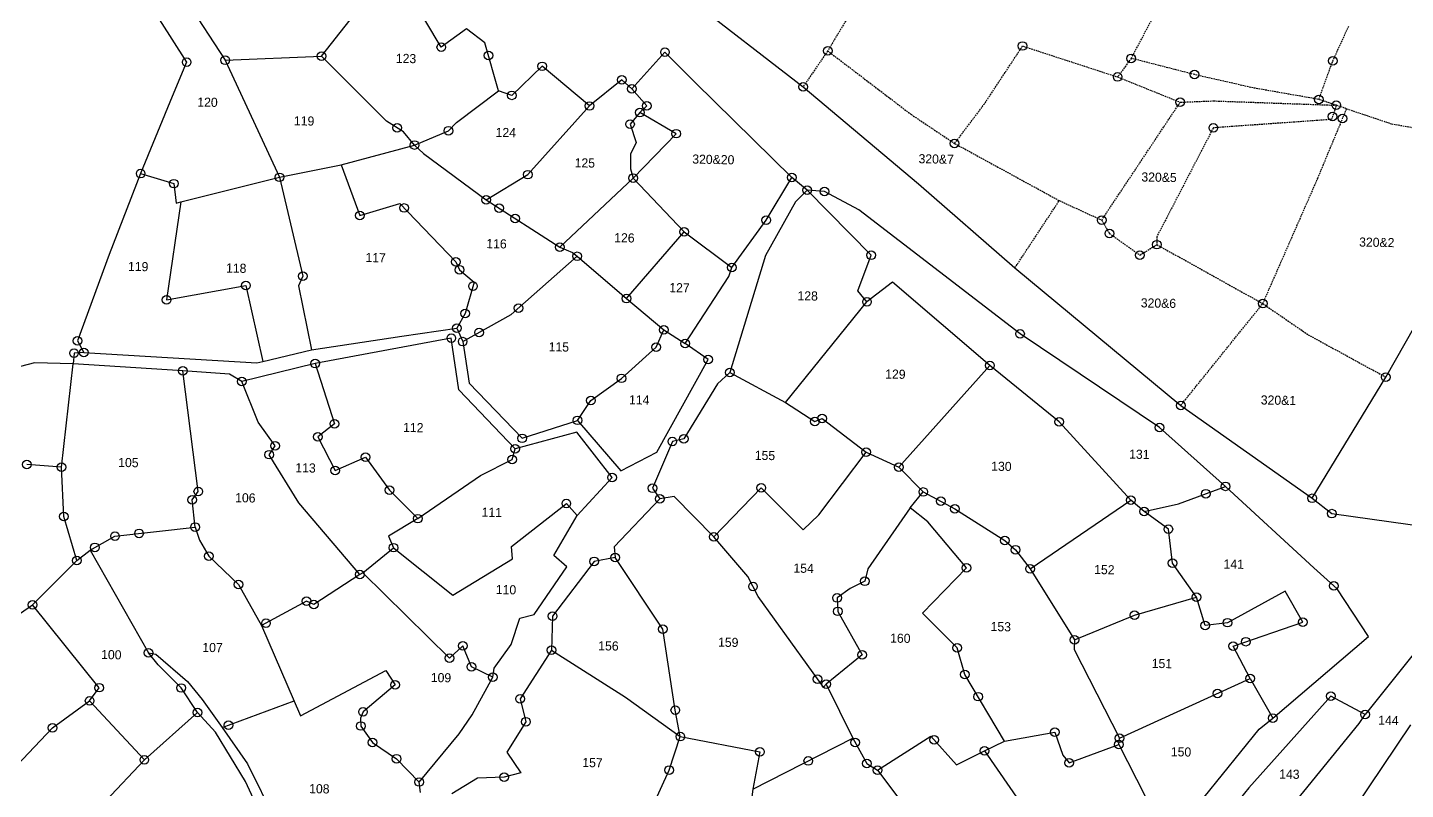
# Model space of a CAD drawing. Header units: metres. Extents: x 282716 to 286267, y 2075266 to 2079640.
# Drawn here: x 284053 to 285401, y 2078136 to 2078882 of the extents above; entities that cross this region are included whole.
import ezdxf
from ezdxf.enums import TextEntityAlignment as Align

# ---------------------------------------------------------------- set-up
doc = ezdxf.new("R2010")
doc.units = ezdxf.units.M
doc.header["$LTSCALE"] = 0.3
doc.header["$MEASUREMENT"] = 0
doc.linetypes.add('DASHED', pattern=[0.75, 0.5, -0.25])
for name, color, linetype in [('POLY_PARCEL', 6, 'Continuous'), ('POLY_ROAD', 30, 'Continuous'), ('POLY_SUBPARCEL', 6, 'DASHED'), ('POLY_WATER', 4, 'Continuous'), ('TEXT_PARCEL', 7, 'Continuous')]:
    doc.layers.add(name, color=color, linetype=linetype)
doc.styles.add('TEXT_MAP', font='', dxfattribs={"height": 2.5})
doc.styles.get('TEXT_MAP').set_extended_font_data('Kruti Dev 050')

msp = doc.modelspace()

# ---------------------------------------------------------------- linework, layer by layer
for centre in [(284340.3, 2078853.9), (284457.4, 2078862.8), (284503.6, 2078854.7), (284676.2, 2078857.9), (284835.4, 2078859.1), (285026, 2078863.9), (284208.3, 2078848), (284246.1, 2078849.9), (284556.1, 2078844), (285132.3, 2078851.8), (285329.5, 2078849.4), (284633.9, 2078830.8), (285119, 2078833.6), (285194.2, 2078835.9), (284526.5, 2078815.6), (284643.7, 2078821.9), (284811.3, 2078824), (284602.4, 2078805.2), (284658.4, 2078805.4), (285180.2, 2078808.9), (285315.8, 2078811.6), (285332.9, 2078805.9), (284642, 2078787.5), (284651.5, 2078798.7), (285329.2, 2078794.8), (285339, 2078792.9), (284414.2, 2078783.8), (284464.3, 2078781), (284687.1, 2078778.1), (285212.6, 2078783.8), (284431.3, 2078767), (284959.5, 2078768.5), (284163.3, 2078739), (284299.1, 2078735.4), (284542, 2078738), (284645, 2078734.7), (284800.3, 2078735.3), (284195.8, 2078729.2), (284815.3, 2078722.9), (284832.2, 2078721.5), (284421, 2078705.4), (284501.2, 2078713.4), (284514, 2078705.2), (284377.8, 2078698), (284529.7, 2078695), (284775.3, 2078693.5), (285103.4, 2078693.5), (284695, 2078682.1), (285110.9, 2078680.5), (284573.3, 2078667), (285157.4, 2078669.5), (284471.7, 2078652.8), (284590.3, 2078658.1), (284877.8, 2078659.1), (285140.7, 2078659.3), (284321.9, 2078638.6), (284475.2, 2078645), (284741.5, 2078647.2), (284266.3, 2078629.6), (284488.4, 2078628.8), (284188.7, 2078615.6), (284638.5, 2078616.7), (284873.8, 2078613.6), (285261, 2078611.8), (284480.8, 2078602.1), (284532.8, 2078607.3), (284472.5, 2078587.8), (284494.3, 2078583.6), (284675, 2078586.1), (284101.5, 2078575.5), (284467.2, 2078578), (284478.3, 2078574.6), (284696, 2078572.9), (285023.5, 2078582.2), (284098.1, 2078563.3), (284107.8, 2078563.9), (284667.5, 2078569.2), (284718.5, 2078557.1), (284204.5, 2078546), (284333.9, 2078553.1), (284739.6, 2078544.5), (284994.1, 2078551.2), (284262.3, 2078535.6), (284633.7, 2078538.7), (285381.2, 2078539.9), (284603.8, 2078516.9), (285180.7, 2078512.2), (284352.8, 2078494.2), (284590.7, 2078497.6), (284822.9, 2078496.4), (284830, 2078499.5), (285061.9, 2078496.2), (285160, 2078490.6), (284336.7, 2078481.4), (284536.4, 2078480), (284683.4, 2078476.9), (284694.6, 2078479.4), (284289.1, 2078464), (284294.8, 2078472.6), (284529.6, 2078469.7), (284872.9, 2078466.4), (284052, 2078454.3), (284085.8, 2078451.7), (284383.2, 2078461.5), (284526.7, 2078459.3), (284904.9, 2078451.7), (284353.6, 2078448.5), (284624.4, 2078441.6), (284219.7, 2078427.9), (284406.8, 2078429.3), (284664, 2078431.1), (284770.4, 2078431.5), (284928.9, 2078427.5), (285205.2, 2078425.8), (285224.4, 2078433), (284213.6, 2078419.7), (284579.7, 2078416.2), (284671.1, 2078420.9), (284946, 2078418.4), (284959.7, 2078411), (285132, 2078419.5), (285144.9, 2078408.3), (285309.4, 2078421.3), (284088.1, 2078403.6), (284434.5, 2078401.4), (285328.5, 2078406.3), (284138.2, 2078384.3), (284161.7, 2078387), (284216.5, 2078393.2), (284724, 2078383.6), (285168.6, 2078391.2), (284118.6, 2078373.3), (284410.7, 2078373), (285008.7, 2078380.1), (285019.1, 2078371), (284100.8, 2078360.4), (284230, 2078364.8), (284607, 2078359.6), (284627.4, 2078363.3), (285172.6, 2078357.9), (284377.7, 2078346.7), (284971.1, 2078353.3), (285033.3, 2078352.4), (284258.9, 2078336.9), (284762.3, 2078335), (284871.8, 2078340.1), (285330.4, 2078335.7), (284057.5, 2078317.1), (284325.5, 2078320.7), (284332.6, 2078317.4), (284844.5, 2078323.8), (285196.2, 2078324.5), (284566.3, 2078305.9), (284845.3, 2078310.7), (285135.5, 2078306.9), (284285.9, 2078299.1), (284674.1, 2078293.3), (285204.5, 2078296.8), (285226.5, 2078299.6), (285300.1, 2078300), (284478.5, 2078276.9), (284961.9, 2078275), (285076.7, 2078282.8), (285232, 2078276.7), (285244.5, 2078281), (284171, 2078270), (284465.5, 2078264.8), (284565.1, 2078272.8), (284869, 2078268.2), (284486.8, 2078256.5), (284969.5, 2078249), (284122.7, 2078236), (284202.9, 2078235.7), (284412.2, 2078238.8), (284507.7, 2078246.2), (284825.5, 2078244.3), (284833.8, 2078239.5), (285248.7, 2078244.9), (284113.4, 2078223.1), (284534.4, 2078225.1), (284982.5, 2078227.2), (285216.7, 2078230.3), (285327.6, 2078227.7), (284218.8, 2078211.7), (284380.8, 2078212.4), (284686.3, 2078214.1), (285270.7, 2078206.3), (285361, 2078209.7), (284077.2, 2078196.7), (284249.3, 2078199.3), (284378.6, 2078198.5), (284540.2, 2078202.7), (284390.2, 2078182.4), (284691.2, 2078188.1), (284862.3, 2078182.3), (284939.6, 2078184.9), (285057.6, 2078192.5), (285120.2, 2078180.4), (285120.7, 2078186.5), (284413.7, 2078166.5), (284769.1, 2078173.2), (284988.8, 2078174.1), (284166.9, 2078165.3), (284680.3, 2078155.4), (284816.4, 2078164.3), (284873.7, 2078161.9), (284884.2, 2078155.3), (285071.6, 2078162.5), (284435.8, 2078143.7), (284518.8, 2078148.5)]:
    msp.add_circle(centre, 4.22)
at = {"layer": 'POLY_PARCEL'}
for p, q in [((284208.4, 2078907.3), (284246.1, 2078849.9)), ((284181.8, 2078889.4), (284208.3, 2078848)), ((284340.3, 2078853.9), (284368.4, 2078889.6)), ((284208.3, 2078848), (284194.1, 2078814.6)), ((284246.1, 2078849.9), (284340.3, 2078853.9)), ((284246.1, 2078849.9), (284299.1, 2078735.4)), ((284403.9, 2078790.4), (284340.3, 2078853.9)), ((284472.3, 2078789), (284513.4, 2078820)), ((284658.4, 2078805.4), (284643.7, 2078821.9)), ((284194.1, 2078814.6), (284163.3, 2078739)), ((284542, 2078738), (284602.4, 2078805.2)), ((284651.5, 2078798.7), (284658.4, 2078805.4)), ((284420.3, 2078779.9), (284403.9, 2078790.4)), ((284651.5, 2078798.7), (284642, 2078787.5)), ((284687.1, 2078778.1), (284651.5, 2078798.7)), ((284431.3, 2078767), (284420.3, 2078779.9)), ((284431.3, 2078767), (284464.3, 2078781)), ((284464.3, 2078781), (284472.3, 2078789)), ((284642, 2078787.5), (284648.1, 2078769.6)), ((284645, 2078734.7), (284687.1, 2078778.1)), ((284359.3, 2078747.7), (284431.3, 2078767)), ((284431.3, 2078767), (284440, 2078758.8)), ((284648.1, 2078769.6), (284642.5, 2078757.9)), ((284440, 2078758.8), (284501.2, 2078713.4)), ((284642.5, 2078757.9), (284642.6, 2078743.7)), ((284163.3, 2078739), (284132.5, 2078660)), ((284163.3, 2078739), (284195.8, 2078729.2)), ((284299.1, 2078735.4), (284359.3, 2078747.7)), ((284359.3, 2078747.7), (284377.8, 2078698)), ((284501.2, 2078713.4), (284542, 2078738)), ((284642.6, 2078743.7), (284645, 2078734.7)), ((284195.8, 2078729.2), (284197.9, 2078710.2)), ((284202.7, 2078711.4), (284299.1, 2078735.4)), ((284299.1, 2078735.4), (284321.9, 2078638.6)), ((284573.3, 2078667), (284645, 2078734.7)), ((284645, 2078734.7), (284695, 2078682.1)), ((284877.8, 2078659.1), (284815.3, 2078722.9)), ((284202.7, 2078711.4), (284188.7, 2078615.6)), ((284197.9, 2078710.2), (284202.7, 2078711.4)), ((284377.8, 2078698), (284416.8, 2078709.7)), ((284416.8, 2078709.7), (284471.7, 2078652.8)), ((284501.2, 2078713.4), (284573.3, 2078667)), ((284638.5, 2078616.7), (284695, 2078682.1)), ((284695, 2078682.1), (284741.5, 2078647.2)), ((284132.5, 2078660), (284101.5, 2078575.5)), ((284525.6, 2078601), (284590.3, 2078658.1)), ((284573.3, 2078667), (284585.8, 2078661.9)), ((284585.8, 2078661.9), (284590.3, 2078658.1)), ((284590.3, 2078658.1), (284638.5, 2078616.7)), ((284864.8, 2078624.4), (284877.8, 2078659.1)), ((284471.7, 2078652.8), (284475.2, 2078645)), ((284475.2, 2078645), (284489.5, 2078632.9)), ((284188.7, 2078615.6), (284266.3, 2078629.6)), ((284266.3, 2078629.6), (284282.7, 2078555.3)), ((284321.9, 2078638.6), (284317.8, 2078629.2)), ((284317.8, 2078629.2), (284330.5, 2078566.5)), ((284489.5, 2078632.9), (284480.8, 2078602.1)), ((284898.7, 2078632.9), (284873.8, 2078613.6)), ((284994.1, 2078551.2), (284898.7, 2078632.9)), ((284638.5, 2078616.7), (284675, 2078586.1)), ((284873.8, 2078613.6), (284864.8, 2078624.4)), ((284480.8, 2078602.1), (284472.5, 2078587.8)), ((284794.2, 2078515), (284873.8, 2078613.6)), ((284478.3, 2078574.6), (284525.6, 2078601)), ((285381.2, 2078539.9), (285409.8, 2078589.6)), ((284101.5, 2078575.5), (284107.8, 2078563.9)), ((284667.5, 2078569.2), (284675, 2078586.1)), ((284675, 2078586.1), (284696, 2078572.9)), ((284098.1, 2078563.3), (284097.2, 2078553)), ((284107.8, 2078563.9), (284098.1, 2078563.3)), ((284633.7, 2078538.7), (284667.5, 2078569.2)), ((284059.6, 2078554), (283997.6, 2078537.6)), ((284097.2, 2078553), (284059.6, 2078554)), ((284085.8, 2078451.7), (284097.2, 2078553)), ((284333.9, 2078553.1), (284352.8, 2078494.2)), ((284904.9, 2078451.7), (284994.1, 2078551.2)), ((285061.9, 2078496.2), (284994.1, 2078551.2)), ((284219.7, 2078427.9), (284204.5, 2078546)), ((284278.2, 2078495.9), (284262.3, 2078535.6)), ((284603.8, 2078516.9), (284633.7, 2078538.7)), ((284739.6, 2078544.5), (284794.2, 2078515)), ((285309.4, 2078421.3), (285381.2, 2078539.9)), ((284590.7, 2078497.6), (284603.8, 2078516.9)), ((284794.2, 2078515), (284822.9, 2078496.4)), ((284294.8, 2078472.6), (284278.2, 2078495.9)), ((284352.8, 2078494.2), (284336.7, 2078481.4)), ((284822.9, 2078496.4), (284830, 2078499.5)), ((284830, 2078499.5), (284872.9, 2078466.4)), ((285132, 2078419.5), (285061.9, 2078496.2)), ((284336.7, 2078481.4), (284353.6, 2078448.5)), ((284289.1, 2078464), (284294.8, 2078472.6)), ((284526.7, 2078459.3), (284529.6, 2078469.7)), ((284826.8, 2078405.2), (284872.9, 2078466.4)), ((284872.9, 2078466.4), (284904.9, 2078451.7)), ((284085.8, 2078451.7), (284052, 2078454.3)), ((284318.1, 2078416.8), (284289.1, 2078464)), ((284353.6, 2078448.5), (284383.2, 2078461.5)), ((284383.2, 2078461.5), (284406.8, 2078429.3)), ((284495.8, 2078443.6), (284526.7, 2078459.3)), ((284088.1, 2078403.6), (284085.8, 2078451.7)), ((284434.5, 2078401.4), (284495.8, 2078443.6)), ((284904.9, 2078451.7), (284928.9, 2078427.5)), ((284213.6, 2078419.7), (284219.7, 2078427.9)), ((284406.8, 2078429.3), (284434.5, 2078401.4)), ((284724, 2078383.6), (284770.4, 2078431.5)), ((284770.4, 2078431.5), (284811.3, 2078390.3)), ((284915.9, 2078412.1), (284928.9, 2078427.5)), ((284928.9, 2078427.5), (284959.7, 2078411)), ((285178.5, 2078415.8), (285224.4, 2078433)), ((284216.5, 2078393.2), (284213.6, 2078419.7)), ((284377.7, 2078346.7), (284318.1, 2078416.8)), ((284526, 2078374.2), (284579.7, 2078416.2)), ((284579.7, 2078416.2), (284590.3, 2078404.5)), ((284685.3, 2078423), (284671.1, 2078420.9)), ((284724, 2078383.6), (284685.3, 2078423)), ((285033.3, 2078352.4), (285132, 2078419.5)), ((285144.9, 2078408.3), (285132, 2078419.5)), ((285144.9, 2078408.3), (285178.5, 2078415.8)), ((284100.8, 2078360.4), (284088.1, 2078403.6)), ((284434.5, 2078401.4), (284405.6, 2078384.1)), ((284811.3, 2078390.3), (284826.8, 2078405.2)), ((284915.9, 2078412.1), (284874.5, 2078352.4)), ((284933.3, 2078398.3), (284915.9, 2078412.1)), ((284959.7, 2078411), (285008.7, 2078380.1)), ((285168.6, 2078391.2), (285144.9, 2078408.3)), ((284138.2, 2078384.3), (284216.5, 2078393.2)), ((284216.5, 2078393.2), (284220.8, 2078380.5)), ((284971.1, 2078353.3), (284933.3, 2078398.3)), ((285172.6, 2078357.9), (285168.6, 2078391.2)), ((284113.9, 2078370.6), (284138.2, 2078384.3)), ((284220.8, 2078380.5), (284230, 2078364.8)), ((284380.5, 2078348.5), (284410.7, 2078373)), ((284405.6, 2078384.1), (284410.7, 2078373)), ((284410.7, 2078373), (284468.8, 2078326.4)), ((284527, 2078362.2), (284526, 2078374.2)), ((284757.2, 2078344.8), (284724, 2078383.6)), ((285008.7, 2078380.1), (285019.1, 2078371)), ((284057.5, 2078317.1), (284100.8, 2078360.4)), ((284100.8, 2078360.4), (284113.9, 2078370.6)), ((284113.9, 2078370.6), (284171, 2078270)), ((284230, 2078364.8), (284258.9, 2078336.9)), ((284468.8, 2078326.4), (284527, 2078362.2)), ((284674.1, 2078293.3), (284627.4, 2078363.3)), ((285019.1, 2078371), (285033.3, 2078352.4)), ((284377.7, 2078346.7), (284332.6, 2078317.4)), ((284380.5, 2078348.5), (284377.7, 2078346.7)), ((284465.5, 2078264.8), (284380.5, 2078348.5)), ((284874.5, 2078352.4), (284871.8, 2078340.1)), ((284928.2, 2078308.8), (284971.1, 2078353.3)), ((285033.3, 2078352.4), (285076.7, 2078282.8)), ((285196.2, 2078324.5), (285172.6, 2078357.9)), ((284258.9, 2078336.9), (284281.6, 2078296.8)), ((284767.4, 2078325.2), (284757.2, 2078344.8)), ((284857.4, 2078333.1), (284844.5, 2078323.8)), ((284871.8, 2078340.1), (284857.4, 2078333.1)), ((284325.5, 2078320.7), (284281.6, 2078296.8)), ((284332.6, 2078317.4), (284325.5, 2078320.7)), ((284831.3, 2078236.4), (284767.4, 2078325.2)), ((284844.5, 2078323.8), (284845.3, 2078310.7)), ((285135.5, 2078306.9), (285196.2, 2078324.5)), ((285204.5, 2078296.8), (285196.2, 2078324.5)), ((285282.9, 2078330.4), (285226.5, 2078299.6)), ((285300.1, 2078300), (285282.9, 2078330.4)), ((284023.3, 2078293.7), (284057.5, 2078317.1)), ((284122.7, 2078236), (284057.5, 2078317.1)), ((284845.3, 2078310.7), (284869, 2078268.2)), ((284961.9, 2078275), (284928.2, 2078308.8)), ((285076.7, 2078282.8), (285135.5, 2078306.9)), ((284281.6, 2078296.8), (284319.8, 2078208.3)), ((284686.3, 2078214.1), (284674.1, 2078293.3)), ((285226.5, 2078299.6), (285204.5, 2078296.8)), ((285232, 2078276.7), (285300.1, 2078300)), ((285076.7, 2078282.8), (285076.5, 2078273.3)), ((284478.5, 2078276.9), (284465.5, 2078264.8)), ((284486.8, 2078256.5), (284478.5, 2078276.9)), ((284565.1, 2078272.8), (284637.5, 2078226.7)), ((284869, 2078268.2), (284833.8, 2078239.5)), ((284969.5, 2078249), (284961.9, 2078275)), ((285076.5, 2078273.3), (285120.7, 2078186.5)), ((285248.7, 2078244.9), (285232, 2078276.7)), ((284319.8, 2078208.3), (284403.2, 2078252.8)), ((284403.2, 2078252.8), (284412.2, 2078238.8)), ((284507.7, 2078246.2), (284486.8, 2078256.5)), ((284412.2, 2078238.8), (284380.8, 2078212.4)), ((284833.8, 2078239.5), (284831.3, 2078236.4)), ((284833.8, 2078239.5), (284860, 2078186.5)), ((285008.3, 2078183.8), (284969.5, 2078249)), ((285120.7, 2078186.5), (285248.7, 2078244.9)), ((285248.7, 2078244.9), (285270.7, 2078206.3)), ((284113.4, 2078223.1), (284122.7, 2078236)), ((284637.5, 2078226.7), (284691.2, 2078188.1)), ((284077.2, 2078196.7), (284113.4, 2078223.1)), ((284113.4, 2078223.1), (284166.9, 2078165.3)), ((284166.9, 2078165.3), (284218.8, 2078211.7)), ((284242.9, 2078196.9), (284313.4, 2078223.1)), ((284380.8, 2078212.4), (284378.3, 2078206.1)), ((284691.2, 2078188.1), (284686.3, 2078214.1)), ((284030.5, 2078147.4), (284077.2, 2078196.7)), ((284378.3, 2078206.1), (284378.6, 2078198.5)), ((284378.6, 2078198.5), (284390.2, 2078182.4)), ((285289.6, 2078120.5), (285355.2, 2078200.9)), ((285351.1, 2078118.1), (285405.7, 2078199.7)), ((285355.2, 2078200.9), (285361, 2078209.7)), ((284680.3, 2078155.4), (284691.2, 2078188.1)), ((284691.2, 2078188.1), (284769.1, 2078173.2)), ((284762, 2078136.6), (284860, 2078186.5)), ((284860, 2078186.5), (284873.7, 2078161.9)), ((284884.2, 2078155.3), (284936.2, 2078188.7)), ((284936.2, 2078188.7), (284961.5, 2078160.6)), ((284988.8, 2078174.1), (285008.3, 2078183.8)), ((285008.3, 2078183.8), (285057.6, 2078192.5)), ((285057.6, 2078192.5), (285065.3, 2078170.1)), ((285120.2, 2078180.4), (285120.7, 2078186.5)), ((284390.2, 2078182.4), (284413.7, 2078166.5)), ((284769.1, 2078173.2), (284762, 2078136.6)), ((284961.5, 2078160.6), (284988.8, 2078174.1)), ((284988.8, 2078174.1), (285036.3, 2078105.5)), ((285065.3, 2078170.1), (285071.6, 2078162.5)), ((285071.6, 2078162.5), (285120.2, 2078180.4)), ((285120.2, 2078180.4), (285145.8, 2078129.7)), ((284128.8, 2078124.8), (284166.9, 2078165.3)), ((284413.7, 2078166.5), (284435.8, 2078143.7)), ((284873.7, 2078161.9), (284884.2, 2078155.3)), ((284651.6, 2078092.8), (284680.3, 2078155.4)), ((284884.2, 2078155.3), (284927.4, 2078097.6)), ((284762, 2078136.6), (284754.9, 2078081.4))]:
    msp.add_line(p, q, dxfattribs=at)
at = {"layer": 'POLY_ROAD'}
for p, q in [((284775.3, 2078693.5), (284800.3, 2078735.3)), ((284815.3, 2078722.9), (284803.8, 2078711.5)), ((284803.8, 2078711.5), (284774.4, 2078658.8)), ((284741.5, 2078647.2), (284775.3, 2078693.5)), ((284774.4, 2078658.8), (284739.6, 2078544.5)), ((284738.6, 2078638.5), (284741.5, 2078647.2)), ((284696, 2078572.9), (284738.6, 2078638.5)), ((284418.8, 2078580.1), (284472.5, 2078587.8)), ((284472.5, 2078587.8), (284478.3, 2078574.6)), ((284330.5, 2078566.5), (284418.8, 2078580.1)), ((284467.2, 2078578), (284333.9, 2078553.1)), ((284474.7, 2078527.3), (284467.2, 2078578)), ((284478.3, 2078574.6), (284484.7, 2078534.1)), ((284107.8, 2078563.9), (284277, 2078553.9)), ((284282.7, 2078555.3), (284330.5, 2078566.5)), ((284718.5, 2078557.1), (284696, 2078572.9)), ((284204.5, 2078546), (284097.2, 2078553)), ((284333.9, 2078553.1), (284262.3, 2078535.6)), ((284277, 2078553.9), (284282.7, 2078555.3)), ((284668.3, 2078466.3), (284718.5, 2078557.1)), ((284250.3, 2078542.8), (284204.5, 2078546)), ((284262.3, 2078535.6), (284250.3, 2078542.8)), ((284484.7, 2078534.1), (284536.4, 2078480)), ((284739.6, 2078544.5), (284727.7, 2078533.2)), ((284529.6, 2078469.7), (284474.7, 2078527.3)), ((284727.7, 2078533.2), (284694.6, 2078479.4)), ((284536.4, 2078480), (284590.7, 2078497.6)), ((284590.7, 2078497.6), (284633.1, 2078448.1)), ((284590.1, 2078486), (284529.6, 2078469.7)), ((284624.4, 2078441.6), (284590.1, 2078486)), ((284633.1, 2078448.1), (284668.3, 2078466.3)), ((284683.4, 2078476.9), (284664, 2078431.1)), ((284694.6, 2078479.4), (284683.4, 2078476.9)), ((284590.3, 2078404.5), (284624.4, 2078441.6)), ((284664, 2078431.1), (284671.1, 2078420.9)), ((284671.1, 2078420.9), (284626.5, 2078373.8)), ((284567.5, 2078365.5), (284590.3, 2078404.5)), ((284626.5, 2078373.8), (284627.4, 2078363.3)), ((284607, 2078359.6), (284566.3, 2078305.9)), ((284580.1, 2078354.4), (284567.5, 2078365.5)), ((284627.4, 2078363.3), (284607, 2078359.6)), ((284548.2, 2078307.5), (284580.1, 2078354.4)), ((284534.1, 2078303.9), (284548.2, 2078307.5)), ((284566.3, 2078305.9), (284565.1, 2078272.8)), ((284525.8, 2078278.2), (284534.1, 2078303.9)), ((284509.2, 2078255), (284525.8, 2078278.2)), ((284180.3, 2078258.3), (284171, 2078270)), ((284171, 2078270), (284178.1, 2078268.8)), ((284178.1, 2078268.8), (284209, 2078242)), ((284565.1, 2078272.8), (284534.4, 2078225.1)), ((284202.9, 2078235.7), (284180.3, 2078258.3)), ((284507.7, 2078246.2), (284509.2, 2078255)), ((284209, 2078242), (284223.5, 2078224.5)), ((284487.5, 2078209.5), (284507.7, 2078246.2)), ((284218.8, 2078211.7), (284202.9, 2078235.7)), ((284223.5, 2078224.5), (284242.9, 2078196.9)), ((284534.4, 2078225.1), (284540.2, 2078202.7)), ((284236.5, 2078192.4), (284218.8, 2078211.7)), ((284242.9, 2078196.9), (284267.9, 2078161.5)), ((284474.9, 2078190.8), (284487.5, 2078209.5)), ((284540.2, 2078202.7), (284521.6, 2078173)), ((284266, 2078144.1), (284236.5, 2078192.4)), ((284435.8, 2078143.7), (284474.9, 2078190.8)), ((284521.6, 2078173), (284535.2, 2078152.8)), ((284267.9, 2078161.5), (284317, 2078061.5)), ((284318.4, 2078029.8), (284266, 2078144.1)), ((284437, 2078133.5), (284435.8, 2078143.7)), ((284492.8, 2078147.4), (284467.8, 2078132)), ((284518.8, 2078148.5), (284492.8, 2078147.4)), ((284535.2, 2078152.8), (284518.8, 2078148.5))]:
    msp.add_line(p, q, dxfattribs=at)
at = {"layer": 'POLY_SUBPARCEL', "ltscale": 10}
for p, q in [((284894.6, 2078958), (284835.4, 2078859.1)), ((285132.3, 2078851.8), (285166.2, 2078915.6)), ((285329.5, 2078849.4), (285345, 2078883.2)), ((284835.4, 2078859.1), (284811.3, 2078824)), ((284835.4, 2078859.1), (284917.2, 2078796.8)), ((284988.2, 2078806.5), (285026, 2078863.9)), ((285026, 2078863.9), (285119, 2078833.6)), ((285132.3, 2078851.8), (285119, 2078833.6)), ((285194.2, 2078835.9), (285132.3, 2078851.8)), ((285315.8, 2078811.6), (285329.5, 2078849.4)), ((285119, 2078833.6), (285180.2, 2078808.9)), ((285251.4, 2078822.9), (285194.2, 2078835.9)), ((285315.8, 2078811.6), (285251.4, 2078822.9)), ((284959.5, 2078768.5), (284988.2, 2078806.5)), ((285103.4, 2078693.5), (285180.2, 2078808.9)), ((285180.2, 2078808.9), (285212.8, 2078810.2)), ((285212.8, 2078810.2), (285332.9, 2078805.9)), ((285332.9, 2078805.9), (285315.8, 2078811.6)), ((285332.9, 2078805.9), (285328.2, 2078792)), ((285343, 2078802.5), (285332.9, 2078805.9)), ((284917.2, 2078796.8), (284959.5, 2078768.5)), ((285328.2, 2078792), (285212.6, 2078783.8)), ((285314.7, 2078734.3), (285343, 2078802.5)), ((285343, 2078802.5), (285386.8, 2078787.8)), ((285212.6, 2078783.8), (285157.2, 2078677)), ((285386.8, 2078787.8), (285508.3, 2078766.1)), ((284959.5, 2078768.5), (285061.9, 2078712.6)), ((285261, 2078611.8), (285314.7, 2078734.3)), ((285018.5, 2078646.8), (285061.9, 2078712.6)), ((285061.9, 2078712.6), (285103.4, 2078693.5)), ((285103.4, 2078693.5), (285110.9, 2078680.5)), ((285110.9, 2078680.5), (285140.7, 2078659.3)), ((285140.7, 2078659.3), (285157.4, 2078669.5)), ((285157.2, 2078677), (285157.4, 2078669.5)), ((285157.4, 2078669.5), (285261, 2078611.8)), ((285180.7, 2078512.2), (285261, 2078611.8)), ((285261, 2078611.8), (285305.3, 2078581.4)), ((285305.3, 2078581.4), (285381.2, 2078539.9))]:
    msp.add_line(p, q, dxfattribs=at)
at = {"layer": 'POLY_WATER'}
for p, q in [((284457.4, 2078862.8), (284419.3, 2078926.7)), ((284664.6, 2078937.4), (284811.3, 2078824)), ((284482.2, 2078880.7), (284457.4, 2078862.8)), ((284500.1, 2078867), (284482.2, 2078880.7)), ((284513.4, 2078820), (284500.1, 2078867)), ((284676.2, 2078857.9), (284643.7, 2078821.9)), ((284705.6, 2078828.1), (284676.2, 2078857.9)), ((284556.1, 2078844), (284526.5, 2078815.6)), ((284602.4, 2078805.2), (284556.1, 2078844)), ((284633.9, 2078830.8), (284602.4, 2078805.2)), ((284643.7, 2078821.9), (284633.9, 2078830.8)), ((284526.5, 2078815.6), (284513.4, 2078820)), ((284800.3, 2078735.3), (284705.6, 2078828.1)), ((284811.3, 2078824), (284924.1, 2078728.9)), ((284815.3, 2078722.9), (284800.3, 2078735.3)), ((284832.2, 2078721.5), (284815.3, 2078722.9)), ((284924.1, 2078728.9), (285018.5, 2078646.8)), ((284865.8, 2078703.6), (284832.2, 2078721.5)), ((285023.5, 2078582.2), (284865.8, 2078703.6)), ((285018.5, 2078646.8), (285180.7, 2078512.2)), ((285160, 2078490.6), (285023.5, 2078582.2)), ((285180.7, 2078512.2), (285309.4, 2078421.3)), ((285224.4, 2078433), (285160, 2078490.6)), ((285310.9, 2078353.2), (285224.4, 2078433)), ((285309.4, 2078421.3), (285328.5, 2078406.3)), ((285328.5, 2078406.3), (285423.7, 2078393.1)), ((285333.6, 2078332.7), (285310.9, 2078353.2)), ((285364.4, 2078286.1), (285333.6, 2078332.7)), ((285429.1, 2078294.7), (285361, 2078209.7)), ((285270.7, 2078206.3), (285364.4, 2078286.1)), ((285327.6, 2078227.7), (285247.2, 2078138.1)), ((285361, 2078209.7), (285327.6, 2078227.7)), ((285257.5, 2078195.3), (285270.7, 2078206.3)), ((285179.8, 2078099.4), (285257.5, 2078195.3)), ((285247.2, 2078138.1), (285212.9, 2078095.9))]:
    msp.add_line(p, q, dxfattribs=at)

# ---------------------------------------------------------------- texts
at = {"layer": 'TEXT_PARCEL', "style": 'TEXT_MAP'}
for s, p in [('123', (284422.9, 2078851.7)), ('120', (284228.7, 2078808.9)), ('119', (284323.2, 2078790.6)), ('124', (284520.5, 2078779.3)), ('125', (284597.8, 2078749.5)), ('320&20', (284723.5, 2078752.9)), ('320&7', (284941.5, 2078753.3)), ('320&5', (285159.5, 2078735.5)), ('116', (284511.4, 2078670.4)), ('126', (284636.5, 2078676.2)), ('320&2', (285372.5, 2078671.8)), ('117', (284393.2, 2078656.8)), ('119', (284160.9, 2078648.1)), ('118', (284256.8, 2078646.5)), ('127', (284690.4, 2078627.4)), ('128', (284815.8, 2078619.4)), ('320&6', (285158.9, 2078612.3)), ('115', (284572.4, 2078569.4)), ('129', (284901.6, 2078542.8)), ('114', (284651, 2078517.6)), ('320&1', (285276.3, 2078517.3)), ('112', (284430, 2078490.6)), ('155', (284774, 2078463.2)), ('131', (285140.2, 2078464.4)), ('105', (284151.3, 2078456.3)), ('113', (284324.6, 2078451.1)), ('130', (285005.3, 2078452.6)), ('106', (284265.7, 2078421.8)), ('111', (284506.8, 2078407.6)), ('141', (285232.6, 2078356.9)), ('154', (284811.8, 2078352.8)), ('152', (285106, 2078351.5)), ('110', (284520.7, 2078331.9)), ('153', (285004.7, 2078295.7)), ('107', (284233.6, 2078275.3)), ('156', (284620.9, 2078276.9)), ('159', (284738.1, 2078280.4)), ('160', (284906.4, 2078284.4)), ('100', (284134.6, 2078268.3)), ('151', (285162.3, 2078259.6)), ('109', (284457.1, 2078245.8)), ('144', (285383.9, 2078204.1)), ('150', (285181, 2078173.2)), ('157', (284605.3, 2078162.6)), ('143', (285287, 2078151.4)), ('108', (284338.1, 2078137.1))]:
    msp.add_text(s, height=8.93, rotation=358.9596, dxfattribs=at).set_placement(p, align=Align.MIDDLE)

doc.saveas('drawing.dxf')
